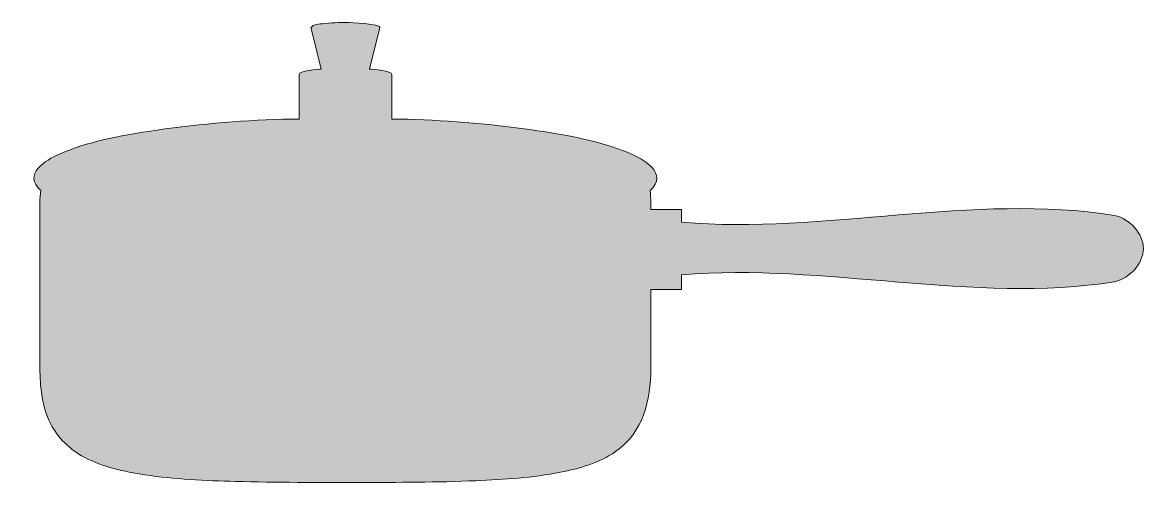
# Model space of a CAD drawing. Header units: inches. Extents: x -1 to 102, y 0 to 42.
import ezdxf

# ---------------------------------------------------------------- set-up
doc = ezdxf.new("R2010")
doc.units = ezdxf.units.IN
doc.header["$MEASUREMENT"] = 0
doc.layers.add('Layer 1', color=7, linetype='Continuous')

msp = doc.modelspace()

# ---------------------------------------------------------------- hatches: boundary and pattern name
at = {"layer": 'Layer 1', "true_color": 0xf05a28}
h = msp.add_hatch(color=20, dxfattribs=at)
h.dxf.hatch_style = 2
edge = h.paths.add_edge_path()
edge.add_spline(control_points=[(0.55, 25.54), (0.55, 25.54), (0.55, 10.47), (0.55, 10.47), (0.55, 8.75), (0.74, 6.97), (1.51, 5.41), (2.18, 4.06), (3.29, 3.02), (4.61, 2.31), (6.32, 1.41), (8.26, 0.99), (10.15, 0.7), (12.89, 0.29), (15.68, 0.17), (18.44, 0.09), (22.21, -0.01), (25.99, 0), (29.76, 0), (33.33, 0), (36.9, 0.01), (40.47, 0.16), (43.05, 0.27), (45.66, 0.43), (48.2, 0.93), (49.95, 1.28), (51.75, 1.8), (53.24, 2.82), (55.78, 4.57), (56.47, 7.54), (56.47, 10.47), (56.47, 10.47), (56.47, 17.65), (56.47, 17.65), (56.47, 17.65), (59.29, 17.65), (59.29, 17.65), (59.29, 17.65), (59.29, 19), (59.29, 19), (72.38, 20.12), (85.93, 16.32), (98.93, 18.37), (100.39, 18.74), (101.52, 20.02), (101.58, 21.41), (101.52, 22.81), (100.39, 24.09), (98.93, 24.45), (85.93, 26.5), (72.38, 22.7), (59.29, 23.82), (59.29, 23.82), (59.29, 24.97), (59.29, 24.97), (59.29, 24.97), (56.47, 24.97), (56.47, 24.97), (56.47, 24.97), (56.47, 25.54), (56.47, 25.54), (56.47, 25.99), (56.45, 26.38), (56.41, 26.71), (58.16, 28.3), (55.77, 29.61), (54.46, 30.16), (51.82, 31.27), (48.92, 31.77), (46.11, 32.2), (42.18, 32.79), (38.21, 33.1), (34.23, 33.26), (34.23, 33.26), (32.76, 33.26), (32.76, 33.26), (32.76, 33.26), (32.76, 37.33), (32.76, 37.33), (32.76, 37.33), (32.75, 37.33), (32.75, 37.33), (32.83, 37.7), (30.91, 37.82), (30.73, 37.83), (30.73, 37.83), (31.67, 41.65), (31.67, 41.65), (31.81, 41.97), (28.87, 42.1), (28.68, 42.1), (27.93, 42.11), (27.17, 42.09), (26.42, 41.99), (26.28, 41.97), (25.42, 41.91), (25.42, 41.67), (25.42, 41.67), (25.35, 41.67), (25.35, 41.67), (25.35, 41.67), (26.3, 37.83), (26.3, 37.83), (26.11, 37.82), (24.2, 37.71), (24.27, 37.33), (24.27, 37.33), (24.27, 37.33), (24.27, 37.33), (24.27, 37.33), (24.27, 33.26), (24.27, 33.26), (24.27, 33.26), (22.79, 33.26), (22.79, 33.26), (18.68, 33.1), (14.56, 32.77), (10.49, 32.13), (7.75, 31.7), (4.9, 31.19), (2.34, 30.06), (1.05, 29.49), (-1.05, 28.22), (0.62, 26.71), (0.57, 26.38), (0.55, 25.99), (0.55, 25.54)], knot_values=[0, 0, 0, 0, 1, 1, 1, 2, 2, 2, 3, 3, 3, 4, 4, 4, 5, 5, 5, 6, 6, 6, 7, 7, 7, 8, 8, 8, 9, 9, 9, 10, 10, 10, 11, 11, 11, 12, 12, 12, 13, 13, 13, 14, 14, 14, 15, 15, 15, 16, 16, 16, 17, 17, 17, 18, 18, 18, 19, 19, 19, 20, 20, 20, 21, 21, 21, 22, 22, 22, 23, 23, 23, 24, 24, 24, 25, 25, 25, 26, 26, 26, 27, 27, 27, 28, 28, 28, 29, 29, 29, 30, 30, 30, 31, 31, 31, 32, 32, 32, 33, 33, 33, 34, 34, 34, 35, 35, 35, 36, 36, 36, 37, 37, 37, 38, 38, 38, 39, 39, 39, 40, 40, 40, 41, 41, 41, 42, 42, 42, 42], degree=3, periodic=1)

# ---------------------------------------------------------------- linework, layer by layer
at = {"layer": 'Layer 1', "lineweight": 0}
msp.add_open_spline([(0.55, 25.54), (0.55, 25.54), (0.55, 10.47), (0.55, 10.47), (0.55, 8.75), (0.74, 6.97), (1.51, 5.41), (2.18, 4.06), (3.29, 3.02), (4.61, 2.31), (6.32, 1.41), (8.26, 0.99), (10.15, 0.7), (12.89, 0.29), (15.68, 0.17), (18.44, 0.09), (22.21, -0.01), (25.99, 0), (29.76, 0), (33.33, 0), (36.9, 0.01), (40.47, 0.16), (43.05, 0.27), (45.66, 0.43), (48.2, 0.93), (49.95, 1.28), (51.75, 1.8), (53.24, 2.82), (55.78, 4.57), (56.47, 7.54), (56.47, 10.47), (56.47, 10.47), (56.47, 17.65), (56.47, 17.65), (56.47, 17.65), (59.29, 17.65), (59.29, 17.65), (59.29, 17.65), (59.29, 19), (59.29, 19), (72.38, 20.12), (85.93, 16.32), (98.93, 18.37), (100.39, 18.74), (101.52, 20.02), (101.58, 21.41), (101.52, 22.81), (100.39, 24.09), (98.93, 24.45), (85.93, 26.5), (72.38, 22.7), (59.29, 23.82), (59.29, 23.82), (59.29, 24.97), (59.29, 24.97), (59.29, 24.97), (56.47, 24.97), (56.47, 24.97), (56.47, 24.97), (56.47, 25.54), (56.47, 25.54), (56.47, 25.99), (56.45, 26.38), (56.41, 26.71), (58.16, 28.3), (55.77, 29.61), (54.46, 30.16), (51.82, 31.27), (48.92, 31.77), (46.11, 32.2), (42.18, 32.79), (38.21, 33.1), (34.23, 33.26), (34.23, 33.26), (32.76, 33.26), (32.76, 33.26), (32.76, 33.26), (32.76, 37.33), (32.76, 37.33), (32.76, 37.33), (32.75, 37.33), (32.75, 37.33), (32.83, 37.7), (30.91, 37.82), (30.73, 37.83), (30.73, 37.83), (31.67, 41.65), (31.67, 41.65), (31.81, 41.97), (28.87, 42.1), (28.68, 42.1), (27.93, 42.11), (27.17, 42.09), (26.42, 41.99), (26.28, 41.97), (25.42, 41.91), (25.42, 41.67), (25.42, 41.67), (25.35, 41.67), (25.35, 41.67), (25.35, 41.67), (26.3, 37.83), (26.3, 37.83), (26.11, 37.82), (24.2, 37.71), (24.27, 37.33), (24.27, 37.33), (24.27, 37.33), (24.27, 37.33), (24.27, 37.33), (24.27, 33.26), (24.27, 33.26), (24.27, 33.26), (22.79, 33.26), (22.79, 33.26), (18.68, 33.1), (14.56, 32.77), (10.49, 32.13), (7.75, 31.7), (4.9, 31.19), (2.34, 30.06), (1.05, 29.49), (-1.05, 28.22), (0.62, 26.71), (0.57, 26.38), (0.55, 25.99), (0.55, 25.54)], degree=3, knots=[0, 0, 0, 0, 1, 1, 1, 2, 2, 2, 3, 3, 3, 4, 4, 4, 5, 5, 5, 6, 6, 6, 7, 7, 7, 8, 8, 8, 9, 9, 9, 10, 10, 10, 11, 11, 11, 12, 12, 12, 13, 13, 13, 14, 14, 14, 15, 15, 15, 16, 16, 16, 17, 17, 17, 18, 18, 18, 19, 19, 19, 20, 20, 20, 21, 21, 21, 22, 22, 22, 23, 23, 23, 24, 24, 24, 25, 25, 25, 26, 26, 26, 27, 27, 27, 28, 28, 28, 29, 29, 29, 30, 30, 30, 31, 31, 31, 32, 32, 32, 33, 33, 33, 34, 34, 34, 35, 35, 35, 36, 36, 36, 37, 37, 37, 38, 38, 38, 39, 39, 39, 40, 40, 40, 41, 41, 41, 42, 42, 42, 42], dxfattribs=at)

doc.saveas('drawing.dxf')
